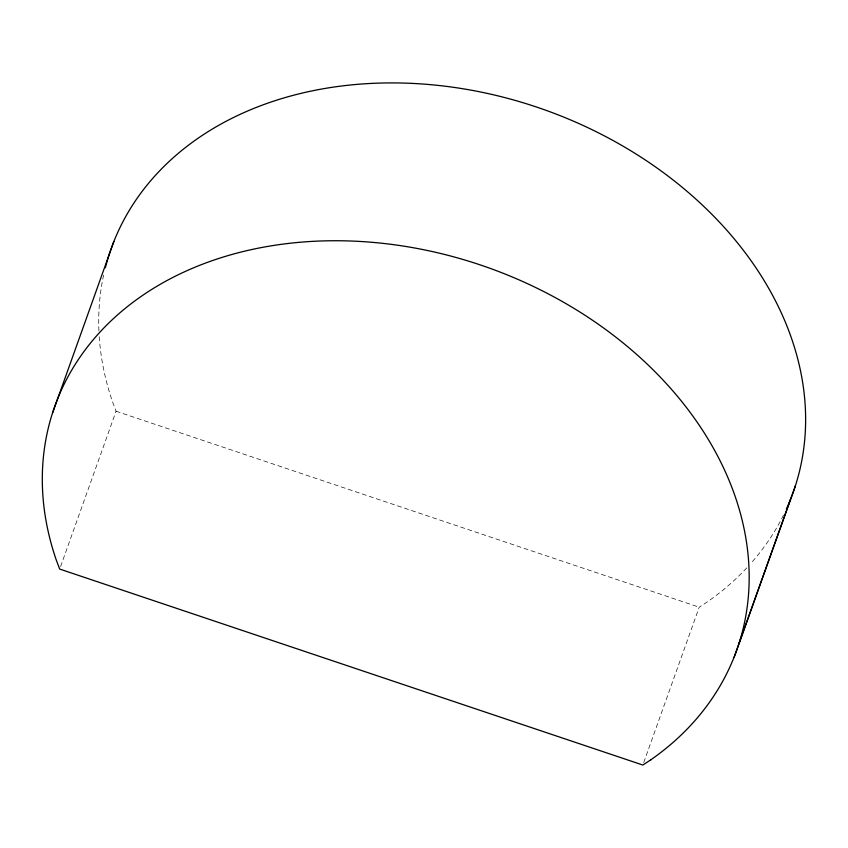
<?xml version="1.0" encoding="UTF-8"?>
<svg xmlns="http://www.w3.org/2000/svg" width="848" height="848" viewBox="0 0 848 848"><rect width="100%" height="100%" fill="white"/><g stroke="black" fill="none" stroke-linecap="round" stroke-linejoin="round"><path stroke-width="0.64" stroke-dasharray="4.24 3.18" d="M60.568 566.581L116.059 411.227L112.678 402.249A362.128 276.533 19.7 0 1 99.174 335.914M643.727 762.553L699.229 607.2L707.147 602.016A362.128 276.533 19.7 0 0 747.501 567.089M116.059 411.227L699.229 607.2M783.531 515.065A362.128 276.533 19.7 0 1 750.851 563.401M98.909 330.932A362.128 276.533 19.7 0 1 104.103 272.918"/><path stroke-width="1.27" d="M52.587 412.955L113.865 241.5M734.135 657.253L790.516 499.419M739.021 643.632L795.413 485.798M105.343 267.788A362.128 276.533 19.7 0 1 544.077 109.636A362.128 276.533 19.7 0 1 786.372 509.107M650.766 759.85L642.837 765.034L59.678 569.061L56.297 560.083A362.128 276.533 19.7 0 1 480.36 264.947A362.128 276.533 19.7 0 1 650.766 759.85"/></g></svg>
